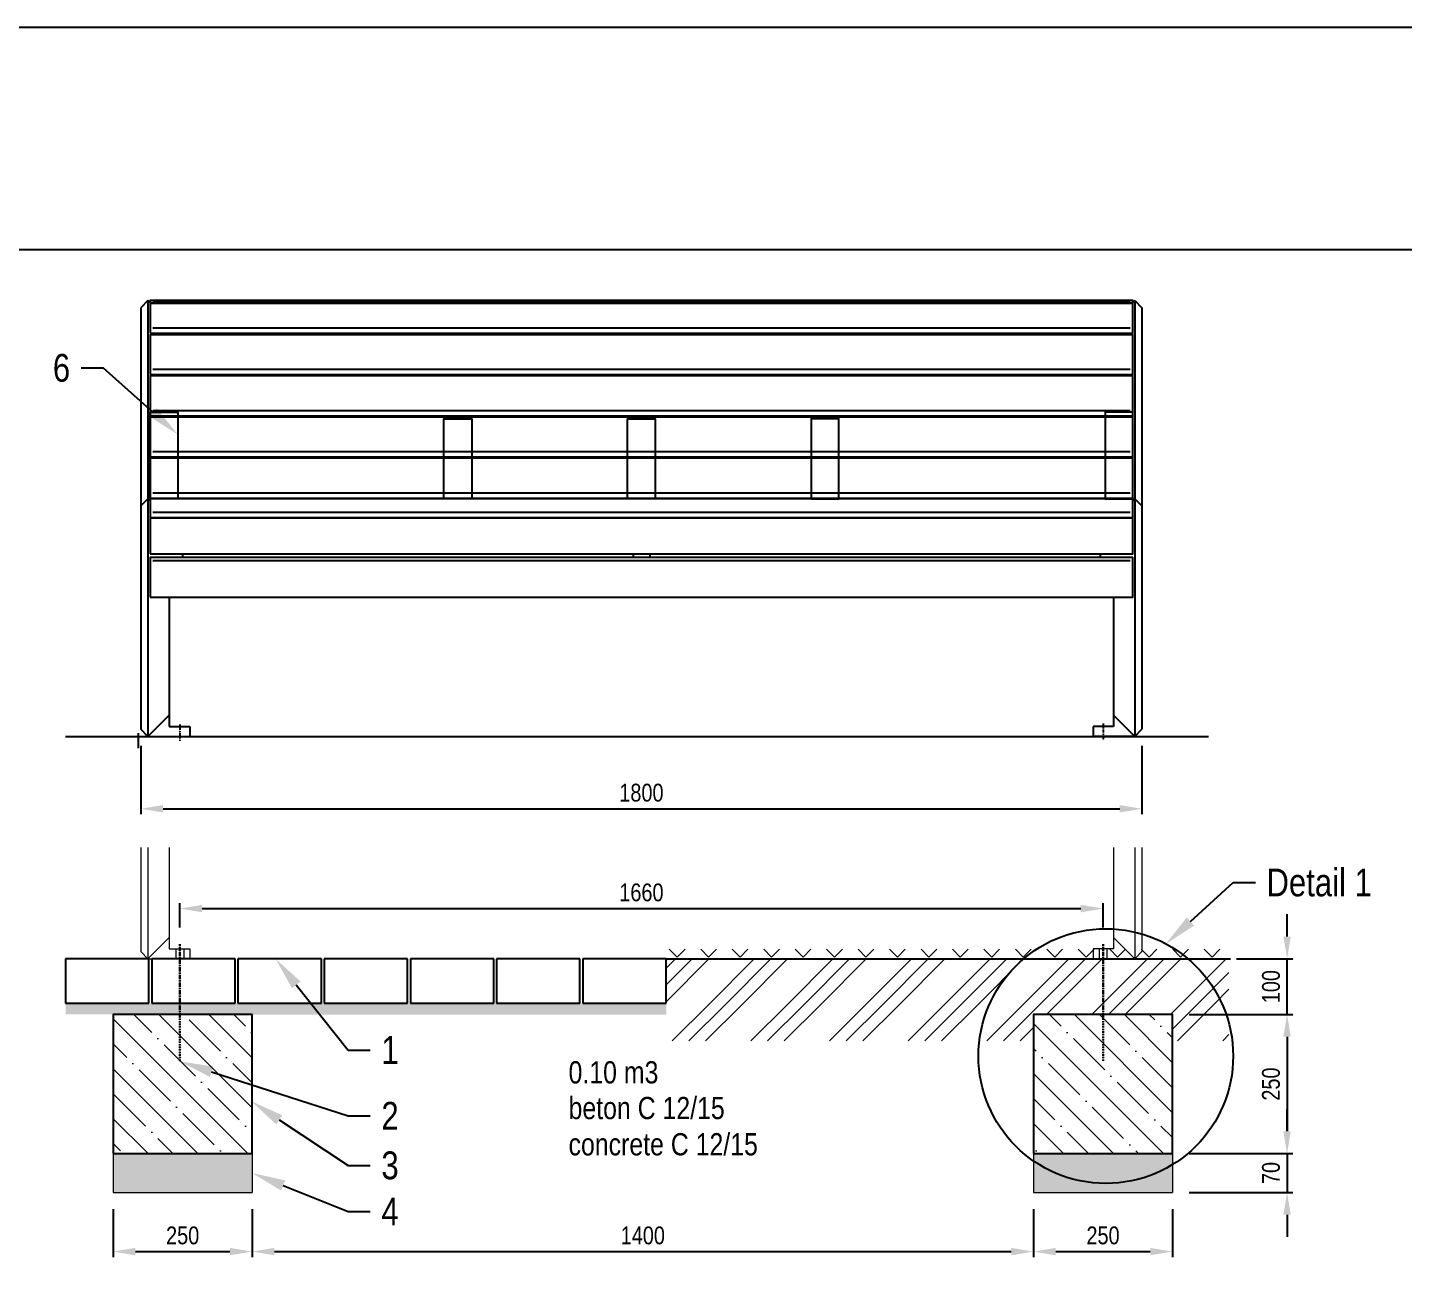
# Model space of a CAD drawing. Header units: millimetres. Extents: x 11004 to 16944, y 3085 to 7285.
# Drawn here: x 12407 to 14881, y 5032 to 7285 of the extents above; entities that cross this region are included whole.
import ezdxf
from ezdxf import colors
from ezdxf.entities.mleader import LeaderData, LeaderLine
from ezdxf.lldxf.tags import DXFTag
from ezdxf.math import Vec2, Vec3

# ---------------------------------------------------------------- set-up
doc = ezdxf.new("R2010")
doc.units = ezdxf.units.MM
doc.header["$LTSCALE"] = 0.3
doc.linetypes.add('DashDot', pattern=[15, 9, -3, 0, -3])
doc.layers.add('Nekreslit', color=6, linetype='Continuous', plot=False)
doc.layers.add('SRAFY', color=251, linetype='Continuous', lineweight=13)
doc.styles.add('SEACAD_Arial', font='arial.ttf', dxfattribs={"width": 0.8})
tags = doc.linetypes.add('HIDDEN2', pattern=[4.7625, 3.175, -1.5875]).pattern_tags.tags
tags[6:7] = [DXFTag(74, 4), DXFTag(75, 0), DXFTag(340, '0'), DXFTag(46, 0.0), DXFTag(50, 0.0), DXFTag(44, 0.0), DXFTag(45, 0.0)]
tags[4:5] = [DXFTag(74, 4), DXFTag(75, 0), DXFTag(340, '0'), DXFTag(46, 0.0), DXFTag(50, 0.0), DXFTag(44, 0.0), DXFTag(45, 0.0)]
doc.dimstyles.new('ISO-25', dxfattribs={"dimtxt": 1.6, "dimasz": 2, "dimexe": 0.5, "dimexo": 1.5, "dimtad": 1, "dimdec": 0, "dimtxsty": 'SEACAD_Arial', "dimcen": 2, "dimadec": 0, "dimazin": 0, "dimtfac": 1, "dimtdec": 0, "dimtmove": 0, "dimatfit": 3, "dimfxl": 1, "dimarcsym": 0})

# ---------------------------------------------------------------- blocks, each defined once
blk = doc.blocks.new('*D134')
at = {"color": 0, "lineweight": -2, "transparency": 16777216}
for p, q in [((12680.9, 5666.5), (12680.9, 5710.7)), ((12720.9, 5700.7), (14300.9, 5700.7)), ((14340.9, 5666.5), (14340.9, 5710.7))]:
    blk.add_line(p, q, dxfattribs=at)
at = {"color": 0, "transparency": 16777216}
for points in [[(12720.9, 5707.4), (12720.9, 5694), (12680.9, 5700.7)], [(14300.9, 5707.4), (14300.9, 5694), (14340.9, 5700.7)]]:
    blk.add_solid(points, dxfattribs=at)
at = {"layer": 'Defpoints', "color": 0, "transparency": 16777216}
for p in [(14340.9, 5700.7), (12680.9, 5636.5), (14340.9, 5636.5)]:
    blk.add_point(p, dxfattribs=at)
at = {"color": 0, "transparency": 16777216, "insert": (13510.9, 5729.6), "char_height": 32, "attachment_point": 5, "style": 'SEACAD_Arial'}
blk.add_mtext('1660', dxfattribs=at)
blk = doc.blocks.new('*D135')
at = {"color": 0, "lineweight": -2, "transparency": 16777216}
for p, q in [((14545.4, 5510.1), (14681.9, 5510.1)), ((14671.9, 5470.1), (14671.9, 5300.1)), ((14495.9, 5260.1), (14681.9, 5260.1))]:
    blk.add_line(p, q, dxfattribs=at)
at = {"color": 0, "transparency": 16777216}
for points in [[(14665.2, 5470.1), (14678.5, 5470.1), (14671.9, 5510.1)], [(14665.2, 5300.1), (14678.5, 5300.1), (14671.9, 5260.1)]]:
    blk.add_solid(points, dxfattribs=at)
at = {"layer": 'Defpoints', "color": 0, "transparency": 16777216}
for p in [(14515.4, 5510.1), (14465.9, 5260.1), (14671.9, 5260.1)]:
    blk.add_point(p, dxfattribs=at)
at = {"color": 0, "transparency": 16777216, "insert": (14643, 5385.1), "char_height": 32, "attachment_point": 5, "rotation": 90, "style": 'SEACAD_Arial'}
blk.add_mtext('250', dxfattribs=at)
blk = doc.blocks.new('*D136')
at = {"color": 0, "lineweight": -2, "transparency": 16777216}
for p, q in [((14671.9, 5300.1), (14671.9, 5340.1)), ((14495.9, 5260.1), (14681.9, 5260.1)), ((14671.9, 5260.1), (14671.9, 5190.1)), ((14495.9, 5190.1), (14681.9, 5190.1)), ((14671.9, 5150.1), (14671.9, 5110.1))]:
    blk.add_line(p, q, dxfattribs=at)
at = {"color": 0, "transparency": 16777216}
for points in [[(14665.2, 5300.1), (14678.5, 5300.1), (14671.9, 5260.1)], [(14665.2, 5150.1), (14678.5, 5150.1), (14671.9, 5190.1)]]:
    blk.add_solid(points, dxfattribs=at)
at = {"layer": 'Defpoints', "color": 0, "transparency": 16777216}
for p in [(14465.9, 5260.1), (14465.9, 5190.1), (14671.9, 5190.1)]:
    blk.add_point(p, dxfattribs=at)
at = {"color": 0, "transparency": 16777216, "insert": (14643, 5225.1), "char_height": 32, "attachment_point": 5, "rotation": 90, "style": 'SEACAD_Arial'}
blk.add_mtext('70', dxfattribs=at)
blk = doc.blocks.new('*D138')
at = {"color": 0, "lineweight": -2, "transparency": 16777216}
for p, q in [((12561, 5160.1), (12561, 5073.8)), ((12811, 5160.1), (12811, 5073.8)), ((12601, 5083.8), (12771, 5083.8))]:
    blk.add_line(p, q, dxfattribs=at)
at = {"color": 0, "transparency": 16777216}
for points in [[(12601, 5090.5), (12601, 5077.1), (12561, 5083.8)], [(12771, 5090.5), (12771, 5077.1), (12811, 5083.8)]]:
    blk.add_solid(points, dxfattribs=at)
at = {"layer": 'Defpoints', "color": 0, "transparency": 16777216}
for p in [(12561, 5190.1), (12811, 5190.1), (12811, 5083.8)]:
    blk.add_point(p, dxfattribs=at)
at = {"color": 0, "transparency": 16777216, "insert": (12686, 5112.7), "char_height": 32, "attachment_point": 5, "style": 'SEACAD_Arial'}
blk.add_mtext('250', dxfattribs=at)
blk = doc.blocks.new('*D139')
at = {"color": 0, "lineweight": -2, "transparency": 16777216}
for p, q in [((14215.9, 5160.1), (14215.9, 5073.8)), ((14465.9, 5160.1), (14465.9, 5073.8)), ((14255.9, 5083.8), (14425.9, 5083.8))]:
    blk.add_line(p, q, dxfattribs=at)
at = {"color": 0, "transparency": 16777216}
for points in [[(14255.9, 5090.5), (14255.9, 5077.1), (14215.9, 5083.8)], [(14425.9, 5090.5), (14425.9, 5077.1), (14465.9, 5083.8)]]:
    blk.add_solid(points, dxfattribs=at)
at = {"layer": 'Defpoints', "color": 0, "transparency": 16777216}
for p in [(14215.9, 5190.1), (14465.9, 5190.1), (14465.9, 5083.8)]:
    blk.add_point(p, dxfattribs=at)
at = {"color": 0, "transparency": 16777216, "insert": (14340.9, 5112.7), "char_height": 32, "attachment_point": 5, "style": 'SEACAD_Arial'}
blk.add_mtext('250', dxfattribs=at)
blk = doc.blocks.new('*D140')
at = {"color": 0, "lineweight": -2, "transparency": 16777216}
for p, q in [((12811, 5160.1), (12811, 5073.8)), ((14215.9, 5160.1), (14215.9, 5073.8)), ((12851, 5083.8), (14175.9, 5083.8))]:
    blk.add_line(p, q, dxfattribs=at)
at = {"color": 0, "transparency": 16777216}
for points in [[(12851, 5090.5), (12851, 5077.1), (12811, 5083.8)], [(14175.9, 5090.5), (14175.9, 5077.1), (14215.9, 5083.8)]]:
    blk.add_solid(points, dxfattribs=at)
at = {"layer": 'Defpoints', "color": 0, "transparency": 16777216}
for p in [(12811, 5190.1), (14215.9, 5190.1), (14215.9, 5083.8)]:
    blk.add_point(p, dxfattribs=at)
at = {"color": 0, "transparency": 16777216, "insert": (13513.4, 5112.7), "char_height": 32, "attachment_point": 5, "style": 'SEACAD_Arial'}
blk.add_mtext('1400', dxfattribs=at)
blk = doc.blocks.new('*D141')
at = {"color": 0, "lineweight": -2, "transparency": 16777216}
for p, q in [((14671.9, 5650.4), (14671.9, 5690.4)), ((14580.7, 5610.4), (14681.9, 5610.4)), ((14671.9, 5510.1), (14671.9, 5610.4)), ((14495.9, 5510.1), (14681.9, 5510.1)), ((14671.9, 5470.1), (14671.9, 5430.1))]:
    blk.add_line(p, q, dxfattribs=at)
at = {"color": 0, "transparency": 16777216}
for points in [[(14665.2, 5650.4), (14678.5, 5650.4), (14671.9, 5610.4)], [(14665.2, 5470.1), (14678.5, 5470.1), (14671.9, 5510.1)]]:
    blk.add_solid(points, dxfattribs=at)
at = {"layer": 'Defpoints', "color": 0, "transparency": 16777216}
for p in [(14550.7, 5610.4), (14671.9, 5610.4), (14465.9, 5510.1)]:
    blk.add_point(p, dxfattribs=at)
at = {"color": 0, "transparency": 16777216, "insert": (14643, 5560.3), "char_height": 32, "attachment_point": 5, "rotation": 90, "style": 'SEACAD_Arial'}
blk.add_mtext('100', dxfattribs=at)
blk = doc.blocks.new('*D142')
at = {"color": 0, "lineweight": -2, "transparency": 16777216}
for p, q in [((12610.9, 5993.2), (12610.9, 5870.2)), ((14410.9, 5993.2), (14410.9, 5870.2)), ((12650.9, 5880.2), (14370.9, 5880.2))]:
    blk.add_line(p, q, dxfattribs=at)
at = {"color": 0, "transparency": 16777216}
for points in [[(12650.9, 5886.9), (12650.9, 5873.5), (12610.9, 5880.2)], [(14370.9, 5886.9), (14370.9, 5873.5), (14410.9, 5880.2)]]:
    blk.add_solid(points, dxfattribs=at)
at = {"layer": 'Defpoints', "color": 0, "transparency": 16777216}
for p in [(12610.9, 6023.2), (14410.9, 6023.2), (14410.9, 5880.2)]:
    blk.add_point(p, dxfattribs=at)
at = {"color": 0, "transparency": 16777216, "insert": (13510.9, 5909), "char_height": 32, "attachment_point": 5, "style": 'SEACAD_Arial'}
blk.add_mtext('1800', dxfattribs=at)

msp = doc.modelspace()

# ---------------------------------------------------------------- hatches: boundary and pattern name
at = {"layer": 'SRAFY'}
h = msp.add_hatch(dxfattribs=at)
h.set_pattern_fill('TERACO', color=256, scale=20)
h.set_pattern_definition([(45, (5995, 295.79), (-28.28427, 28.28427), [20, -20]), (135, (6051.57, 295.79), (-28.28427, -28.28427), [20, -20])])
h.paths.add_polyline_path([(13555.4, 5610.4), (13555.4, 5633.5), (14570.6, 5633.5), (14570.6, 5610.5)])
h = msp.add_hatch(dxfattribs=at)
h.set_pattern_fill('GOST_GROUND', color=256, scale=10)
h.set_pattern_definition([(45, (5995, 295.79), (141.4214, -9e-15), [200]), (45, (6025, 295.79), (141.4214, -9e-15), [200]), (45, (6055, 295.79), (141.4214, -9e-15), [200])])
h.paths.add_polyline_path([(14215.9, 5462.8), (13555, 5463), (13555.4, 5610.4), (14567.4, 5610.4), (14567.4, 5463), (14465.9, 5463), (14465.9, 5510.1), (14215.9, 5510.1)])
h = msp.add_hatch(dxfattribs=at)
h.set_pattern_fill('AR-SAND', color=256, scale=0.5)
h.set_pattern_definition([(37.5, (5940, 295.79), (-0.800016, 24.47066), [0, -19.304, 0, -21.59, 0, -20.6375]), (7.5, (5940, 295.79), (22.47616, 35.84126), [0, -10.414, 0, -17.399, 0, -6.6675]), (327.5, (5924.38, 295.79), (39.54962, 0.07186), [0, -6.35, 0, -22.86, 0, -29.845]), (317.5, (5924.38, 295.79), (38.17782, 11.14647), [0, -3.175, 0, -14.986, 0, -17.145])])
h.paths.add_polyline_path([(12475.4, 5530.4), (12475.4, 5510.5), (12506, 5510.4), (12626, 5510.3), (12626, 5530.4)])
h.paths.add_polyline_path([(13555.4, 5510.1), (13555.4, 5530.4), (12626, 5530.4), (12626, 5510.3), (12756, 5510.1)])
h = msp.add_hatch(dxfattribs=at)
h.set_pattern_fill('ANSI35', color=256, scale=10, angle=90)
h.set_pattern_definition([(135, (5940, 0), (-44.9013, -44.9013), []), (135, (5940, 44.9), (-44.9013, -44.9013), [79.375, -15.875, 0, -15.875])])
h.paths.add_polyline_path([(12810.9, 5510.1), (12561, 5510.4), (12561, 5260.1), (12811, 5260.1)])
h = msp.add_hatch(dxfattribs=at)
h.set_pattern_fill('ANSI35', color=256, scale=10, angle=90)
h.set_pattern_definition([(135, (6149.446, 0.008), (-44.9013, -44.9013), []), (135, (6149.446, 44.91), (-44.9013, -44.9013), [79.375, -15.875, 0, -15.875])])
h.paths.add_polyline_path([(14465.9, 5510.1), (14215.9, 5510.1), (14215.9, 5260.1), (14465.9, 5260.1)])
h = msp.add_hatch(dxfattribs=at)
h.set_pattern_fill('AR-SAND', color=256, scale=0.5)
h.paths.add_polyline_path([(12811, 5260.1), (12561, 5260.1), (12561, 5190.1), (12811, 5190.1)])
h.paths.add_polyline_path([(14215.9, 5260.1), (14465.9, 5260.1), (14465.9, 5190.1), (14215.9, 5190.1)])

# ---------------------------------------------------------------- linework, layer by layer
for p, q in [((12623.7, 6794.1), (12610.9, 6781.3)), ((12610.9, 6781.3), (12610.9, 6023.2)), ((12623.7, 6794.1), (12627.3, 6790.5)), ((12623.7, 6794.1), (12623.7, 6010.4)), ((12632.3, 6792.5), (14389.6, 6792.5)), ((14398.2, 6794.1), (14394.6, 6790.5)), ((14398.2, 6794.1), (14398.2, 6010.4)), ((14398.2, 6794.1), (14410.9, 6781.3)), ((14410.9, 6781.3), (14410.9, 6023.2)), ((12632.3, 6744.9), (14389.6, 6744.9)), ((12685.9, 6735.3), (12685.9, 6732.7)), ((13495.9, 6732.7), (13495.9, 6735.3)), ((13525.9, 6732.7), (13525.9, 6735.3)), ((14335.9, 6735.3), (14335.9, 6732.7)), ((12632.3, 6670.7), (14389.6, 6670.7)), ((12685.9, 6661.1), (12685.9, 6658.5)), ((13495.9, 6658.7), (13495.9, 6661.1)), ((13525.9, 6658.7), (13525.9, 6661.1)), ((14335.9, 6661.1), (14335.9, 6658.5)), ((12632.3, 6596.7), (14389.6, 6596.7)), ((12685.9, 6587.1), (12685.9, 6584.5)), ((13495.9, 6584.7), (13495.9, 6587.1)), ((13525.9, 6584.7), (13525.9, 6587.1)), ((14335.9, 6587.1), (14335.9, 6584.5)), ((12632.3, 6522.7), (14389.6, 6522.7)), ((12681, 6513.1), (12681, 6510.5)), ((12685.9, 6513.1), (12685.9, 6510.5)), ((13495.9, 6510.7), (13495.9, 6513.1)), ((13525.9, 6510.7), (13525.9, 6513.1)), ((14335.9, 6513.1), (14335.9, 6510.5)), ((12623.7, 6437.5), (12610.9, 6424.8)), ((12623.7, 6437.5), (12627.3, 6433.9)), ((12632.3, 6448.7), (14389.6, 6448.7)), ((12685.9, 6439.1), (12685.9, 6437.5)), ((13495.9, 6437.5), (13495.9, 6439.1)), ((13525.9, 6437.5), (13525.9, 6439.1)), ((14335.9, 6439.1), (14335.9, 6437.5)), ((14398.2, 6437.5), (14394.6, 6433.9)), ((14398.2, 6437.5), (14410.9, 6424.8)), ((12632.3, 6413.5), (14389.6, 6413.5)), ((12685.9, 6338.6), (12685.9, 6332.4)), ((13495.9, 6338.6), (13495.9, 6332.4)), ((13525.9, 6338.6), (13525.9, 6332.4)), ((14335.9, 6338.6), (14335.9, 6332.4)), ((14389.6, 6326.1), (12632.3, 6326.1)), ((12661.9, 6261), (12661.9, 6048.6)), ((14360, 6261), (14360, 6048.6)), ((12623.7, 6010.4), (12661.9, 6048.6)), ((12661.9, 6048.6), (12661.9, 6028.4)), ((14398.2, 6010.4), (14360, 6048.6)), ((14360, 6048.6), (14360, 6028.4)), ((12605.9, 6016.4), (12605.9, 5989)), ((12623.7, 6010.4), (12610.9, 6023.2)), ((12661.9, 6028.4), (12698.9, 6028.4)), ((12698.9, 6028.4), (12698.9, 6010.4)), ((14360, 6028.4), (14322.9, 6028.4)), ((14322.9, 6028.4), (14322.9, 6010.4)), ((14398.2, 6010.4), (14410.9, 6023.2)), ((12623.7, 6010.4), (12688.6, 6010.4)), ((12623.7, 6010.4), (12698.9, 6010.4)), ((14398.2, 6010.4), (14322.9, 6010.4)), ((14398.2, 6010.4), (14333.2, 6010.4)), ((13555.4, 5610.4), (14570.1, 5610.4))]:
    msp.add_line(p, q)
at = {"linetype": 'DashDot', "ltscale": 0.1}
for p, q in [((12680.9, 6032.4), (12680.9, 6002.4)), ((14340.9, 6033.3), (14340.9, 6003.3))]:
    msp.add_line(p, q, dxfattribs=at)
at = {"linetype": 'Continuous'}
for p, q in [((12475.4, 6010.4), (14530.4, 6010.4)), ((12625.4, 5610.4), (12475.4, 5610.4)), ((12475.4, 5610.4), (12475.4, 5530.4)), ((12625.4, 5530.4), (12625.4, 5610.4)), ((12780.4, 5610.4), (12630.4, 5610.4)), ((12630.4, 5610.4), (12630.4, 5530.4)), ((12780.4, 5530.4), (12780.4, 5610.4)), ((12935.4, 5610.4), (12785.4, 5610.4)), ((12785.4, 5610.4), (12785.4, 5530.4)), ((12935.4, 5530.4), (12935.4, 5610.4)), ((13090.4, 5610.4), (12940.4, 5610.4)), ((12940.4, 5610.4), (12940.4, 5530.4)), ((13090.4, 5530.4), (13090.4, 5610.4)), ((13245.4, 5610.4), (13095.4, 5610.4)), ((13095.4, 5610.4), (13095.4, 5530.4)), ((13245.4, 5530.4), (13245.4, 5610.4)), ((13400.4, 5610.4), (13250.4, 5610.4)), ((13250.4, 5610.4), (13250.4, 5530.4)), ((13400.4, 5530.4), (13400.4, 5610.4)), ((13555.4, 5610.4), (13405.4, 5610.4)), ((13405.4, 5610.4), (13405.4, 5530.4)), ((13555.4, 5530.4), (13555.4, 5610.4)), ((12475.4, 5530.4), (12625.4, 5530.4)), ((12630.4, 5530.4), (12780.4, 5530.4)), ((12785.4, 5530.4), (12935.4, 5530.4)), ((12940.4, 5530.4), (13090.4, 5530.4)), ((13095.4, 5530.4), (13245.4, 5530.4)), ((13250.4, 5530.4), (13400.4, 5530.4)), ((13405.4, 5530.4), (13555.4, 5530.4))]:
    msp.add_line(p, q, dxfattribs=at)
at = {"lineweight": 15}
for p, q in [((12605.9, 6010.4), (12655.9, 6010.4)), ((14406.5, 6010.4), (14356.5, 6010.4)), ((12610.9, 5810.4), (12610.9, 5623.2)), ((12623.7, 5810.4), (12623.7, 5610.4)), ((12661.9, 5810.4), (12661.9, 5648.6)), ((14360, 5810.4), (14360, 5648.6)), ((14398.2, 5810.4), (14398.2, 5610.4)), ((14410.9, 5810.4), (14410.9, 5623.2)), ((12623.7, 5610.4), (12661.9, 5648.6)), ((12661.9, 5648.6), (12661.9, 5628.4)), ((14398.2, 5610.4), (14360, 5648.6)), ((14360, 5648.6), (14360, 5628.4)), ((12623.7, 5610.4), (12610.9, 5623.2)), ((12661.9, 5628.4), (12698.9, 5628.4)), ((12673.9, 5628.4), (12673.9, 5610.4)), ((12687.9, 5628.4), (12687.9, 5610.4)), ((12698.9, 5628.4), (12698.9, 5610.4)), ((14360, 5628.4), (14322.9, 5628.4)), ((14322.9, 5628.4), (14322.9, 5610.4)), ((14333.9, 5628.4), (14333.9, 5610.4)), ((14347.9, 5628.4), (14347.9, 5610.4)), ((14398.2, 5610.4), (14410.9, 5623.2)), ((12623.7, 5610.4), (12688.6, 5610.4)), ((12623.7, 5610.4), (12698.9, 5610.4)), ((14398.2, 5610.4), (14322.9, 5610.4)), ((14398.2, 5610.4), (14333.2, 5610.4))]:
    msp.add_line(p, q, dxfattribs=at)
at = {"linetype": 'DashDot', "lineweight": 30}
for p, q in [((12680.9, 5636.5), (12680.9, 5425.8)), ((14340.9, 5636.5), (14340.9, 5425.8))]:
    msp.add_line(p, q, dxfattribs=at)
for points in [[(12627.3, 6789.4), (14394.6, 6789.4), (14394.6, 6794.1), (12627.3, 6794.1)], [(12627.3, 6735.3), (14394.6, 6735.3), (14394.6, 6789.4), (12627.3, 6789.4)], [(12627.3, 6661.1), (14394.6, 6661.1), (14394.6, 6732.7), (12627.3, 6732.7)], [(12627.3, 6587.1), (14394.6, 6587.1), (14394.6, 6658.7), (12627.3, 6658.7)], [(12627.3, 6513.1), (14394.6, 6513.1), (14394.6, 6584.7), (12627.3, 6584.7)], [(12627.3, 6439.1), (14394.6, 6439.1), (14394.6, 6510.7), (12627.3, 6510.7)], [(12627.3, 6403.3), (14394.6, 6403.3), (14394.6, 6437.5), (12627.3, 6437.5)], [(12627.3, 6338.6), (14394.6, 6338.6), (14394.6, 6403.3), (12627.3, 6403.3)], [(12627.3, 6261), (14394.6, 6261), (14394.6, 6332.4), (12627.3, 6332.4)], [(12561, 5260.1), (12811, 5260.1), (12810.9, 5510.1), (12561, 5510.4)], [(14215.9, 5260.1), (14465.9, 5260.1), (14465.9, 5510.1), (14215.9, 5510.1)]]:
    msp.add_lwpolyline(points, close=True)
at = {"linetype": 'HIDDEN2'}
for points in [[(12677.3, 6437.5), (12627.3, 6437.5), (12627.3, 6593.5), (12677.3, 6593.5)], [(13205.9, 6437.5), (13155.9, 6437.5), (13155.9, 6581.5), (13205.9, 6581.5)], [(13535.9, 6437.5), (13485.9, 6437.5), (13485.9, 6581.5), (13535.9, 6581.5)], [(13815.9, 6437.5), (13865.9, 6437.5), (13865.9, 6581.5), (13815.9, 6581.5)], [(14344.6, 6437.5), (14394.6, 6437.5), (14394.6, 6593.5), (14344.6, 6593.5)]]:
    msp.add_lwpolyline(points, close=True, dxfattribs=at)
msp.add_circle((14345.9, 5435.4), 229)
at = {"linetype": 'Continuous'}
for centre in [(14530.4, 5610.4), (14530.4, 5610.4), (14506, 5260.1), (14506, 5260.1)]:
    msp.add_circle(centre, 0.01, dxfattribs=at)
at = {"layer": 'Nekreslit'}
for points in [[(11004.4, 3085.3), (16944.4, 3085.3), (16944.4, 7285.3), (11004.4, 7285.3)], [(11404.4, 3285.3), (15444.4, 3285.3), (15444.4, 6885.3), (11404.4, 6885.3)]]:
    msp.add_lwpolyline(points, close=True, dxfattribs=at)
at = {"layer": 'SRAFY'}
for p, q in [((12561, 5260.1), (12561, 5190.1)), ((12811, 5260.1), (12811, 5190.1)), ((14215.9, 5260.1), (14215.9, 5190.1)), ((14465.9, 5260.1), (14465.9, 5190.1)), ((12561, 5190.1), (12811, 5190.1)), ((14215.9, 5190.1), (14465.9, 5190.1))]:
    msp.add_line(p, q, dxfattribs=at)

# ---------------------------------------------------------------- texts
at = {"style": 'SEACAD_Arial', "width": 0.8}
for s, p in [('0.10 m3', (13379.9, 5386.2)), ('beton C 12/15', (13379.9, 5322)), ('concrete C 12/15', (13379.9, 5256.8))]:
    msp.add_text(s, height=40, dxfattribs=at).set_placement(p)

# ---------------------------------------------------------------- dimensions: what is measured, and where the dimension line sits
for base, p1, p2, override, picture, middle in [((14410.9, 5880.2), (12610.9, 6023.2), (14410.9, 6023.2), {"dimrnd": 1}, '*D142', (13510.9, 5909)), ((14340.9, 5700.7), (12680.9, 5636.5), (14340.9, 5636.5), {"dimscale": 0, "dimrnd": 1}, '*D134', (13510.9, 5729.6)), ((12811, 5083.8), (12561, 5190.1), (12811, 5190.1), {"dimscale": 0, "dimtix": 0, "dimtofl": 1, "dimtmove": 0, "dimatfit": 3}, '*D138', (12686, 5112.7)), ((14215.9, 5083.8), (12811, 5190.1), (14215.9, 5190.1), {"dimscale": 0, "dimrnd": 10, "dimtix": 0, "dimtofl": 1, "dimtmove": 0, "dimatfit": 3}, '*D140', (13513.4, 5112.7)), ((14465.9, 5083.8), (14215.9, 5190.1), (14465.9, 5190.1), {"dimscale": 0, "dimtix": 0, "dimtofl": 1, "dimtmove": 0, "dimatfit": 3}, '*D139', (14340.9, 5112.7))]:
    dim = msp.add_linear_dim(base=base, p1=p1, p2=p2, dimstyle='ISO-25', override=override)
    dim.commit()
    dim.dimension.update_dxf_attribs({"geometry": picture, "text_midpoint": middle})
dim = msp.add_linear_dim(base=(14671.9, 5610.4), p1=(14465.9, 5510.1), p2=(14550.7, 5610.4), angle=90, dimstyle='ISO-25')
dim.commit()
dim.dimension.update_dxf_attribs({"geometry": '*D141', "text_midpoint": (14643, 5560.3)})
for base, p1, p2, override, picture, middle in [((14671.9, 5260.1), (14515.4, 5510.1), (14465.9, 5260.1), {"dimscale": 0}, '*D135', (14643, 5385.1)), ((14671.9, 5190.1), (14465.9, 5260.1), (14465.9, 5190.1), {"dimscale": 0, "dimtmove": 1}, '*D136', (14643, 5225.1))]:
    dim = msp.add_linear_dim(base=base, p1=p1, p2=p2, angle=90, dimstyle='ISO-25', override=override)
    dim.commit()
    dim.dimension.update_dxf_attribs({"geometry": picture, "text_midpoint": middle})

# ---------------------------------------------------------------- leaders
ml = msp.add_multileader_mtext('Standard')
ml.set_content('6', color=256, style='SEACAD_Arial')
ml.set_leader_properties()
ml.build(insert=Vec2(0, 0))
ml.multileader.update_dxf_attribs({"dogleg_length": 2, "arrow_head_size": 60, "scale": 20})
ctx = ml.context
ctx.base_point, ctx.scale, ctx.char_height, ctx.arrow_head_size, ctx.landing_gap_size, ctx.plane_origin = Vec3(12437.3, 6672.8), 20, 50, 60, 20, Vec3(12619.9, 6553.2)
ctx.text_align_type = 2
notes = []
notes.append((ctx, [(1, (1, 1, 0), (12543.7, 6672.8), (-1, 0), 40, [(0, [(12677.3, 6553.2)], 0, [])])]))
ctx.mtext.insert, ctx.mtext.alignment, ctx.mtext.flow_direction = Vec3(12483.7, 6698.2), 3, 5
ml = msp.add_multileader_mtext('Standard')
ml.set_content('Detail 1', color=256, style='SEACAD_Arial')
ml.set_leader_properties(lineweight=-3)
ml.build(insert=Vec2(0, 0))
ml.multileader.update_dxf_attribs({"dogleg_length": 2, "arrow_head_size": 60, "scale": 20})
ctx = ml.context
ctx.base_point, ctx.scale, ctx.char_height, ctx.arrow_head_size, ctx.landing_gap_size, ctx.plane_origin = Vec3(14614.8, 5747.3), 20, 50, 60, 20, Vec3(15822, 5637.1)
notes.append((ctx, [(0, (1, 1, 0), (14574.8, 5747.3), (1, 0), 40, [(0, [(14453.7, 5637)], 0, [])])]))
ctx.mtext.insert, ctx.mtext.flow_direction = Vec3(14634.8, 5772.7), 5
ml = msp.add_multileader_mtext('Standard')
ml.set_content('1', color=256, style='SEACAD_Arial')
ml.set_leader_properties()
ml.build(insert=Vec2(0, 0))
ml.multileader.update_dxf_attribs({"dogleg_length": 2, "arrow_head_size": 60, "scale": 20})
ctx = ml.context
ctx.base_point, ctx.scale, ctx.char_height, ctx.arrow_head_size, ctx.landing_gap_size, ctx.plane_origin = Vec3(13023.4, 5446.3), 20, 50, 60, 20, Vec3(12760.4, 5610.4)
notes.append((ctx, [(0, (1, 1, 0), (12983.4, 5446.3), (1, 0), 40, [(0, [(12853, 5610.4)], 0, [])])]))
ctx.mtext.insert, ctx.mtext.flow_direction = Vec3(13043.4, 5471.3), 5
ml = msp.add_multileader_mtext('Standard')
ml.set_content('2', color=256, style='SEACAD_Arial')
ml.set_leader_properties()
ml.build(insert=Vec2(0, 0))
ml.multileader.update_dxf_attribs({"dogleg_length": 2, "arrow_head_size": 60, "scale": 20})
ctx = ml.context
ctx.base_point, ctx.scale, ctx.char_height, ctx.arrow_head_size, ctx.landing_gap_size, ctx.plane_origin = Vec3(13023.4, 5328), 20, 50, 60, 20, Vec3(12680.9, 5425.8)
notes.append((ctx, [(0, (1, 1, 0), (12983.4, 5328), (1, 0), 40, [(0, [(12680.9, 5425.8)], 0, [])])]))
ctx.mtext.insert, ctx.mtext.flow_direction = Vec3(13043.4, 5353), 5
ml = msp.add_multileader_mtext('Standard')
ml.set_content('3', color=256, style='SEACAD_Arial')
ml.set_leader_properties()
ml.build(insert=Vec2(0, 0))
ml.multileader.update_dxf_attribs({"dogleg_length": 2, "arrow_head_size": 60, "scale": 20})
ctx = ml.context
ctx.base_point, ctx.scale, ctx.char_height, ctx.arrow_head_size, ctx.landing_gap_size, ctx.plane_origin = Vec3(13023.4, 5238.4), 20, 50, 60, 20, Vec3(12679.9, 5213)
notes.append((ctx, [(0, (1, 1, 0), (12983.4, 5238.4), (1, 0), 40, [(0, [(12809.6, 5354.1)], 0, [])])]))
ctx.mtext.insert, ctx.mtext.flow_direction = Vec3(13043.4, 5263.9), 5
ml = msp.add_multileader_mtext('Standard')
ml.set_content('4', color=256, style='SEACAD_Arial')
ml.set_leader_properties()
ml.build(insert=Vec2(0, 0))
ml.multileader.update_dxf_attribs({"dogleg_length": 2, "arrow_head_size": 60, "scale": 20})
ctx = ml.context
ctx.base_point, ctx.scale, ctx.char_height, ctx.arrow_head_size, ctx.landing_gap_size, ctx.plane_origin = Vec3(13023.4, 5155.8), 20, 50, 60, 20, Vec3(12600.8, 5266.2)
notes.append((ctx, [(0, (1, 1, 0), (12983.4, 5155.8), (1, 0), 40, [(0, [(12811, 5225.1)], 0, [])])]))
ctx.mtext.insert, ctx.mtext.flow_direction = Vec3(13043.4, 5180.8), 5
for ctx, leaders in notes:
    for number, flags, end, landing, length, lines in leaders:
        leader = LeaderData()
        leader.index, (leader.has_last_leader_line, leader.has_dogleg_vector, leader.attachment_direction) = number, flags
        leader.last_leader_point, leader.dogleg_vector, leader.dogleg_length = Vec3(end), Vec3(landing), length
        for number, points, colour, breaks in lines:
            line = LeaderLine()
            line.index, line.vertices, line.color, line.breaks = number, Vec3.list(points), colors.encode_raw_color(colour), breaks
            leader.lines.append(line)
        ctx.leaders.append(leader)

doc.saveas('drawing.dxf')
